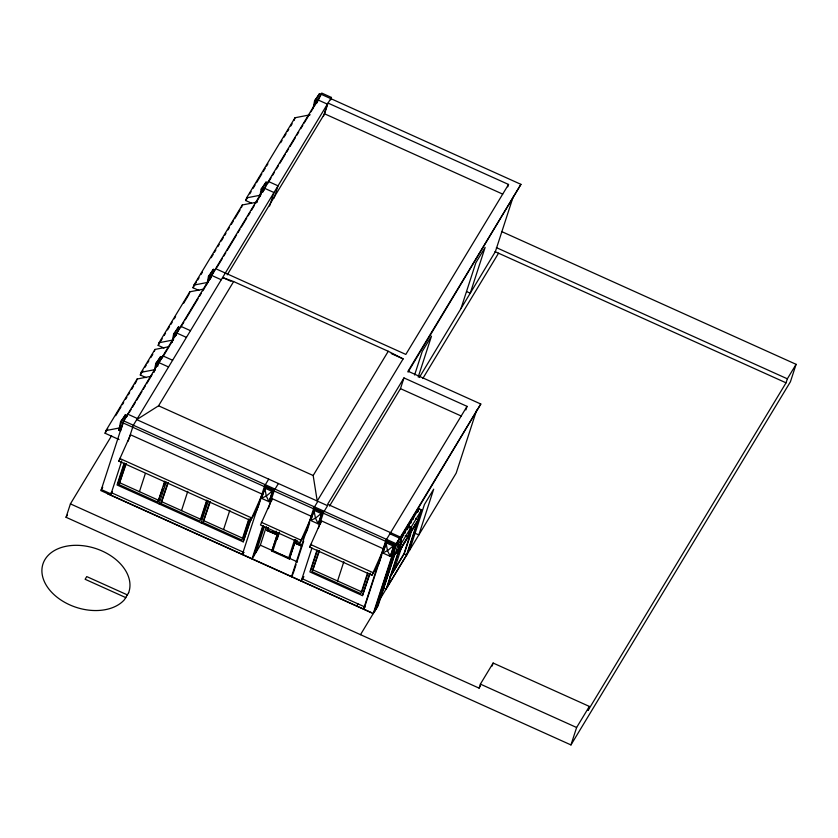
<?xml version="1.0" encoding="UTF-8"?>
<svg xmlns="http://www.w3.org/2000/svg" width="838" height="838" viewBox="0 0 838 838"><rect width="100%" height="100%" fill="white"/><g stroke="black" fill="none" stroke-linecap="round" stroke-linejoin="round"><path stroke-width="1.26" d="M123.5 421.933L120.557 430.994L118.933 430.261L120.557 421.807L125.428 414.81L127.041 415.543L123.867 420.802L122.243 420.068L120.557 421.807M155.774 363.556L154.14 372.009L157.45 361.807L160.634 356.559L162.247 357.281L159.073 362.54L157.45 361.807L155.774 363.556L160.634 356.559M177.771 329.24L178.504 326.977L173.644 333.974L172.02 342.428L175.331 332.225L178.504 326.977L180.128 327.7M207.08 283.579L208.484 276.331L213.344 269.333L214.957 270.066L211.784 275.314L210.16 274.592L208.484 276.331M259.79 196.354L261.194 189.105L266.055 182.118L267.668 182.841L263.761 190.362M313.203 107.987L314.596 100.738L319.456 93.741L321.08 94.474L316.795 103.126M399.726 547.664L401.35 539.201L399.736 538.478L396.552 543.736L393.242 553.928L394.866 554.651L399.726 547.664L398.176 544.459L396.552 543.736M501.553 231.518L796.1 364.321L790.433 381.751L570.961 744.93L66.055 517.287L70.413 503.879L111.611 435.718M119.122 439.583L105.085 433.256L105.965 430.575L137.118 379.017L151.008 376.314M118.933 430.261L122.243 420.068L125.428 414.81L124.684 417.083M330.643 99.9L331.439 97.449L321.74 93.07L123.647 420.854L101.314 489.57L111.025 493.938L112.376 491.707M136.531 380.808L137.118 379.017M146.147 377.634L140.302 374.995L141.172 372.313L154.988 349.436L168.878 346.733M126.905 416.601L127.701 414.14L137.401 418.518M118.787 461.099L130.55 434.796L262.325 494.211L250.552 520.503L118.787 461.099L120.054 459.004M154.412 351.227L154.988 349.436M164.018 348.053L158.173 345.413L159.042 342.732L189.828 291.802L203.718 289.1M111.025 493.938L121.782 460.816M128.162 441.176L133.347 425.233L331.439 97.449M124.202 462.943L117.048 484.972L243.198 541.851L251.4 518.094M118.085 483.243L124.443 463.665M162.834 488.376L157.869 502.161L118.954 484.615L125.773 463.613M157.659 366.279L158.853 362.592L168.553 366.971M118.954 484.615L126.266 463.603M189.241 293.583L189.828 291.802M175.928 335.472L176.734 333.011L186.434 337.389M176.21 335.221L176.944 332.958L175.331 332.225L173.644 333.974M198.857 290.409L193.012 287.769L193.882 285.088L242.297 204.975L257.444 202.031M139.454 491.665L145.33 473.575M207.216 283.653L210.16 274.592L213.344 269.333L212.601 271.596M210.369 279.054L211.564 275.377L221.263 279.745M241.428 207.656L242.297 204.975M251.568 203.184L245.723 200.554L246.592 197.873L295.007 117.76L310.154 114.806M157.869 502.161L164.698 481.159M163.62 485.967L164.793 482.353M159.094 503.931L166.249 481.902M259.927 196.427L262.87 187.366L266.055 182.118L265.311 184.381M206.745 500.118L199.926 521.121L161.001 503.575L167.83 482.573M161.001 503.575L168.312 482.562M263.08 191.829L264.274 188.152L273.974 192.531L269.595 206.022M294.138 120.442L295.007 117.76M274.047 198.093L278.027 185.816L268.328 181.448M181.511 510.625L187.775 491.33M313.339 108.06L316.282 98.999L319.456 93.741M316.879 102.236L317.675 99.774L327.386 104.153L323.395 116.43M227.245 274.822L324.557 113.8L328.035 103.074L508.54 184.454L507.765 186.832M206.452 502.517L200.963 519.392L162.048 501.847M201.141 522.891L208.295 500.862M248.802 519.078L241.973 540.081L203.058 522.535L209.877 501.533M203.058 522.535L210.369 501.522M223.557 529.574L229.822 510.29M249.284 519.068L243.02 538.352L204.105 520.807M243.198 541.851L250.751 518.596M268.705 479.137L264.651 485.851L242.318 554.567L243.669 552.326M257.926 507.744L261.121 497.898M265.489 486.993L261.498 498.306L269.103 501.732L273.094 490.419L265.489 486.993L264.818 488.114L261.498 498.306L266.285 496.044L273.094 490.419M311.694 516.47L272.235 498.683L260.471 524.976L299.931 542.762L306.268 532.287M262.786 525.814L252.029 558.936L260.346 545.171L266.369 526.641M268.37 508.635L274.351 490.23L278.405 483.516M253.38 556.704L263.415 525.814M271.428 501.134L272.235 498.683M256.082 552.232L264.452 526.463M266.976 530.506L275.712 534.215L266.976 530.506L267.772 528.066M267.081 530.328L267.877 527.898M272.381 531.502L275.712 532.999L275.388 533.534L267.626 530.025L268.411 527.605M275.388 533.534L276.184 531.103M275.608 534.393L276.498 531.784M295.657 540.154L289.372 558.998L271.837 551.09L277.766 532.821M277.724 533.46L271.837 551.09M289.068 557.354L288.712 557.93L272.926 550.817L278.834 532.633M277.137 539.368L279.494 532.099M288.712 557.93L294.62 539.756M289.372 558.998L295.709 539.515M301.565 546.093L295.709 543.453L296.61 540.845M301.607 545.349L296.338 542.972L297.123 540.552M299.931 542.762L311.149 517.654M318.335 528.349L323.52 512.395L327.574 505.681L317.874 501.313L313.821 508.017L291.488 576.733L292.839 574.491M293.248 573.255L296.055 564.613M296.851 562.141L303.681 541.139M306.897 531.24L309.693 522.629M314.659 509.158L310.668 520.471L318.272 523.907L322.263 512.594L314.659 509.158L313.978 510.279L310.668 520.471L315.455 518.209L322.263 512.594M381.709 555.091L378.912 563.702L371.946 575.235L309.631 547.141L321.394 520.848L383.71 548.942M311.956 547.979L301.198 581.111L303.901 576.638M320.2 524.536L321.394 520.848M317.047 549.896L309.892 571.914L362.456 595.619L370.26 573.087M310.94 570.186L317.298 550.618M367.673 572.668L360.843 593.671L312.197 571.746L319.027 550.734M312.197 571.746L319.508 550.723M337.567 580.975L343.831 561.69M329.523 506.058L400.48 388.643L403.968 377.917L467.038 406.357L465.886 409.929M414.59 374.995L422.226 351.489L431.486 336.164L418.214 377.006M367.369 575.067L361.89 591.942L313.244 570.018M362.456 595.619L369.61 573.601M371.946 575.235L383.165 550.116M460.984 308.52L475.858 262.734L485.118 247.419L470.244 293.206L466.651 291.582M467.038 406.357L385.857 540.5L363.535 609.216L364.886 606.974M364.3 608.137L381.845 554.148M383.039 550.461L386.622 539.421M383.752 550.702L386.695 541.641L394.3 545.067L390.309 556.38L382.715 552.954L386.695 541.641M389.911 533.785L399.611 538.164L395.557 544.878L373.235 613.584L107.474 493.771M321.038 94.223L520.943 184.35L408.022 371.203L480.803 404.021L396.332 543.799L373.999 612.515L378.053 605.801L395.201 553.038M394.834 552.891L377.289 606.88L360.497 634.67M394.656 553.782L383.532 588.046L386.161 589.229L400.711 544.438L421.587 509.892L418.958 508.697L400.69 538.928M399.59 539.546L400.386 537.085L327.606 504.277L403.968 377.917M398.406 548.272L399.506 544.868M400.25 542.605L401.35 539.201L398.176 544.459L394.866 554.651L398.04 549.403M402.324 537.64L403.214 534.885M513.045 197.255L495.384 251.61L419.304 377.498M398.165 552.829L401.014 544.072M404.733 533.638L405.623 530.894M407.153 529.637L408.043 526.893L410.672 528.087L407.823 536.844L405.194 535.65M394.31 569.714L401.748 546.805M407.383 529.469L408.525 525.971L411.154 527.165L408.127 536.477M408.221 527.437L408.818 525.604M410.641 523.446L411.238 521.613M520.943 184.35L408.033 372.114M413.061 519.445L413.647 517.612M408.609 535.555L411.448 526.798M389.806 577.173L403.968 553.719L411.416 530.821M417.586 512.364L418.476 509.619M404.806 552.273L410.767 533.921M418.204 511.033L418.958 508.697M406.608 554.913L417.439 521.55L398.123 553.52L387.282 586.883L406.608 554.913L403.968 553.719M397.526 553.803L418.267 519.57L421.116 510.813M407.038 554.683L421.587 509.892M409.552 550.273L424.437 504.497L433.686 489.172L418.811 534.958L414.433 532.978M476.654 410.128L456.186 473.124L379.143 600.595M480.803 404.021L399.736 539.096M70.413 503.879L479.085 688.134L480.384 684.112L493.132 663.036L589.365 706.424L588.056 710.446L786.044 382.83L787.343 378.807L796.1 364.321M492.147 666.053L493.132 663.036M570.961 744.93L576.617 727.499L589.365 706.424M105.085 433.256L107.746 428.867M115.696 415.7L120.997 406.933M122.327 404.733L123.647 402.544M125.637 399.255L126.967 397.055M128.287 394.866L129.618 392.666M131.608 389.377L133.588 386.088M134.918 383.898L136.238 381.699M140.302 374.995L142.931 370.637M144.901 367.369L146.221 365.19M147.54 363.011L148.85 360.832M150.83 357.564L152.799 354.296M158.173 345.413L159.513 343.203M160.854 340.982L162.184 338.772M164.196 335.451L165.536 333.231M167.537 329.91L169.548 326.59M170.889 324.379L172.23 322.159M174.231 318.838L175.571 316.628M183.595 303.335L188.948 294.484M193.012 287.769L196.375 282.207M197.716 279.986L199.056 277.755M201.078 274.424L202.419 272.193M211.166 257.727L213.177 254.396M214.528 252.165L215.869 249.944M217.89 246.602L219.231 244.382M221.253 241.04L223.264 237.699M224.615 235.478L225.956 233.247M227.978 229.916L229.319 227.685M231.34 224.354L233.352 221.012M234.703 218.781L240.077 209.888M245.723 200.554L247.734 197.213M249.755 193.871L251.096 191.651M253.118 188.309L255.129 184.978M256.48 182.747L261.854 173.843M263.205 171.622L265.217 168.281M266.568 166.06L267.909 163.829M280.688 142.69L282.029 140.47M284.051 137.128L286.062 133.787M287.413 131.566L288.754 129.335M290.776 126.004L292.116 123.773M177.583 331.911L179.489 328.758M129.073 412.788L131.105 409.436M132.456 407.195L135.169 402.722M136.521 400.48L141.926 391.535M143.277 389.293L145.309 385.93M146.66 383.699L152.076 374.743M153.427 372.501L155.449 369.149M162.216 357.962L173.717 338.929M175.069 336.698L176.42 334.456M180.474 327.742L183.857 322.148M185.208 319.906L198.061 298.642M199.413 296.411L201.445 293.049M202.796 290.817L210.914 277.388M216.99 267.322L222.395 258.376M223.746 256.135L225.778 252.783M227.129 250.552L236.588 234.891M237.94 232.66L239.972 229.298M241.323 227.067L246.728 218.121M248.079 215.879L250.101 212.527M251.452 210.296L254.155 205.823M255.506 203.582L260.922 194.636M262.273 192.405L264.295 189.042M267.678 183.459L271.051 177.866M272.402 175.624L274.435 172.272M276.456 168.92L278.488 165.568M279.84 163.326L285.245 154.381M286.596 152.149L288.628 148.787M289.979 146.556L295.385 137.61M296.736 135.368L298.757 132.016M300.79 128.664L302.811 125.312M304.163 123.071L309.568 114.125M310.919 111.883L312.951 108.531M314.302 106.3L317.005 101.827M66.055 517.287L67.407 515.056M102.749 487.192L100.728 490.544L371.789 612.767M158.56 405.802L233.634 281.568L388.256 351.279L403.12 358.894L317.225 501.019L136.73 419.639L158.56 405.802L313.171 475.513L317.225 501.019M250.552 520.503L257.528 508.98M267.626 530.025L267.951 529.501M313.171 475.513L388.256 351.279M272.926 550.817L273.272 550.241M508.54 184.454L405.822 354.422L215.617 268.663M295.709 543.453L301.67 545.926M296.338 542.972L296.652 542.448M309.631 547.141L311.537 543.998M422.802 378.514L498.537 253.202M383.385 551.833L382.715 552.954L387.491 550.692L394.3 545.067M356.632 606.104L357.983 603.863M398.375 541.338L395.672 545.81M418.56 519.204L397.683 553.75L395.054 552.567M391.608 574.669L403.727 554.609M479.085 688.134L480.425 685.913M314.596 100.738L316.282 98.999L317.895 99.722M261.194 189.105L262.87 187.366L264.494 188.1M246.592 197.873L260.482 195.17M193.882 285.088L207.772 282.385M159.042 342.732L172.932 340.029M141.172 372.313L155.061 369.61M105.965 430.575L119.855 427.872M233.634 281.568L222.615 277.514L230.932 281.264M324.557 113.8L502.674 194.102M496.379 247.619L787.343 378.807M494.954 251.589L786.044 382.83M391.241 353.542L403.12 358.894M400.48 388.643L461.183 416.004M180.788 326.307L190.488 330.675M162.907 355.888L172.607 360.256M415.638 518.376L418.267 519.57M123.647 420.854L396.332 543.799M264.651 485.851L274.351 490.23M313.821 508.017L323.52 512.395M385.857 540.5L395.557 544.878M122.987 422.865L264.934 486.857M274.476 491.162L313.841 508.907M323.541 513.285L385.878 541.39M119.656 458.417L251.431 517.821M261.341 522.294L300.8 540.081M310.5 544.459L372.816 572.553M298.757 543.401L301.921 544.826M260.346 545.171L278.027 553.143M280.363 554.201L288.555 557.888M289.361 558.255L297.49 561.921M120.002 482.887L158.916 500.433M111.161 492.576L243.942 552.452M302.277 578.754L364.802 606.942M480.384 684.112L576.617 727.499M127.544 594.98L86.743 576.586L85.12 579.278L125.92 597.672M272.413 491.539L269.103 501.732L266.285 496.044L264.818 488.114L272.413 491.539M321.583 513.704L318.272 523.907L315.455 518.209L313.978 510.279L321.583 513.704M393.63 546.187L390.309 556.38L387.491 550.692L386.025 542.762L393.63 546.187M128.633 592.717L124.391 599.746A45.2 30.996 18 0 1 50.238 590.706A45.2 30.996 18 0 1 77.651 545.329A45.2 30.996 18 0 1 128.633 592.717"/></g></svg>
